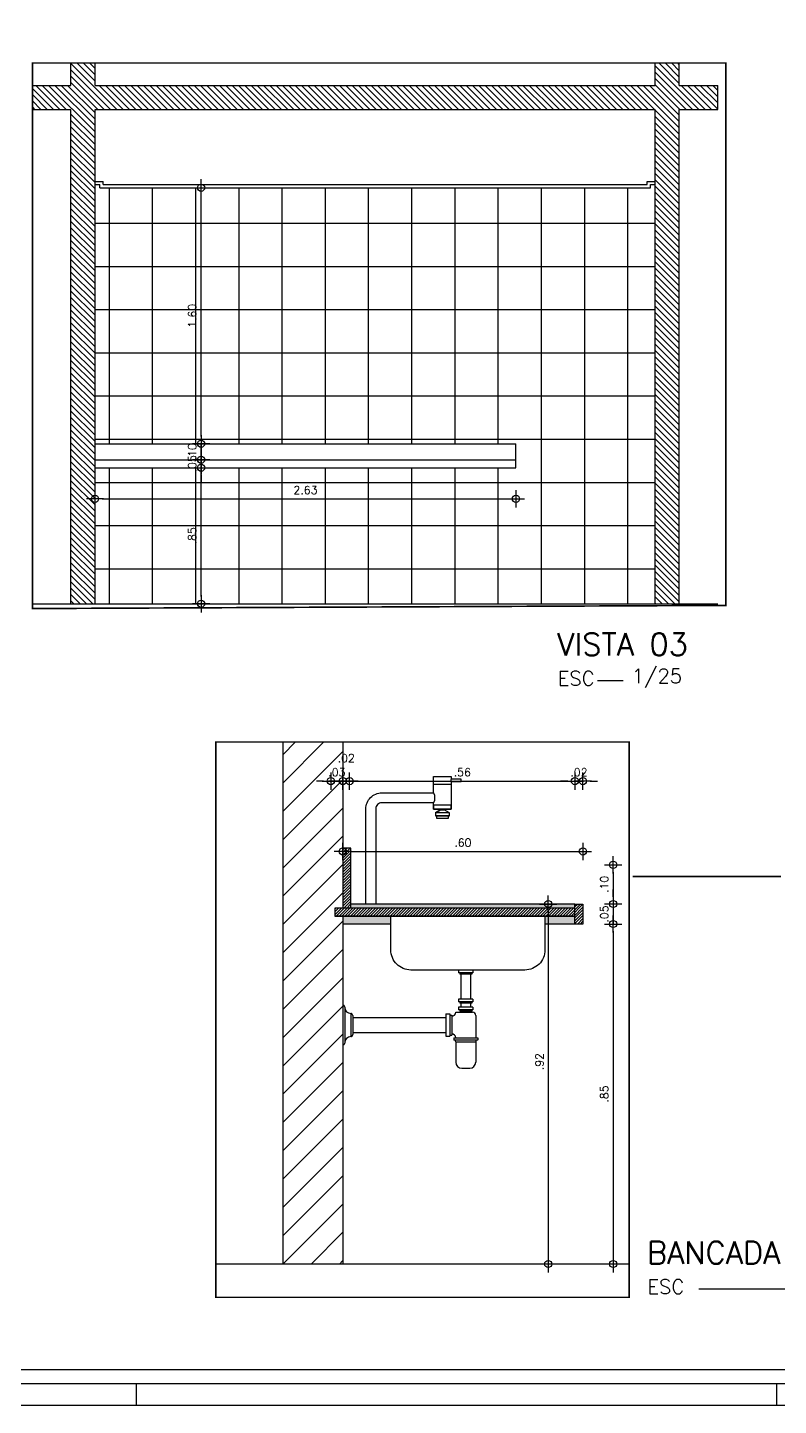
# Model space of a CAD drawing. Header units: millimetres. Extents: x 2182 to 2335, y 1488 to 1614.
# Drawn here: x 2297.81 to 2302.5, y 1488.23 to 1496.84 of the extents above; entities that cross this region are included whole.
import ezdxf

# ---------------------------------------------------------------- set-up
doc = ezdxf.new("R2010")
doc.units = ezdxf.units.MM
doc.linetypes.add('DIVIDE', pattern=[1.25, 0.5, -0.25, 0, -0.25, 0, -0.25])
for name, color, linetype in [('COTA', 250, 'Continuous'), ('Hachura', 8, 'Continuous'), ('LAYOUT', 7, 'Continuous'), ('PAREDE', 7, 'Continuous'), ('Prancha', 6, 'Continuous'), ('TEXTO', 7, 'Continuous')]:
    doc.layers.add(name, color=color, linetype=linetype)
doc.styles.add('NORMAL', font='romans.shx')
doc.styles.add('ROMANS', font='romans')
doc.dimstyles.new('D25', dxfattribs={"dimtxt": 0.05, "dimasz": 0.045, "dimexe": 0.18, "dimexo": 0.0625, "dimgap": 0.03, "dimtad": 1, "dimzin": 4, "dimdsep": 46, "dimtxsty": 'NORMAL', "dimblk1": 'DOT1', "dimblk2": 'DOT1', "dimsah": 1, "dimcen": 0.045, "dimse1": 1, "dimse2": 1, "dimclrd": 256, "dimclre": 256, "dimclrt": 7, "dimaunit": 1, "dimadec": 0, "dimazin": 0, "dimtfac": 1, "dimtix": 1, "dimtmove": 2, "dimatfit": 3, "dimldrblk": 'SMALL', "dimfxl": 1, "dimtvp": 1.75, "dimtolj": 1, "dimtzin": 0, "dimarcsym": 0})

# ---------------------------------------------------------------- blocks, each defined once
blk = doc.blocks.new('DOT1')
for p, q in [((-1.2, 0), (1.2, 0)), ((0, 1.2), (0, -1.2))]:
    blk.add_line(p, q)
blk.add_circle((0, 0), 0.5)
blk = doc.blocks.new('*D765')
at = {"layer": 'COTA', "lineweight": -2, "transparency": 16777216}
blk.add_line((2301.4684, 1491.5629), (2301.4684, 1491.4079), dxfattribs=at)
at = {"layer": 'Defpoints', "color": 0, "transparency": 16777216}
for p in [(2299.8222, 1491.6079), (2299.8222, 1491.3629), (2301.4684, 1491.3629)]:
    blk.add_point(p, dxfattribs=at)
at = {"layer": 'COTA', "lineweight": -2, "transparency": 16777216, "xscale": 0.045, "yscale": 0.045, "zscale": 0.045}
for p, rotation in [((2301.4684, 1491.6079), 90), ((2301.4684, 1491.3629), 270)]:
    blk.add_blockref('DOT1', p, dxfattribs=dict(at, rotation=rotation))
at = {"layer": 'COTA', "color": 7, "transparency": 16777216, "insert": (2301.4134, 1491.4854), "char_height": 0.05, "attachment_point": 5, "rotation": 90, "style": 'NORMAL'}
blk.add_mtext('\\A1;.10', dxfattribs=at)
blk = doc.blocks.new('_Small')
at = {"color": 0, "linetype": 'ByBlock', "lineweight": -2}
blk.add_circle((0, 0), 0.25, dxfattribs=at)
blk = doc.blocks.new('*D766')
at = {"layer": 'COTA', "lineweight": -2, "transparency": 16777216}
for p, q in [((2301.4684, 1491.4079), (2301.4684, 1491.4529)), ((2301.4684, 1491.3629), (2301.4684, 1491.2379)), ((2301.4684, 1491.1929), (2301.4684, 1491.1479))]:
    blk.add_line(p, q, dxfattribs=at)
at = {"layer": 'Defpoints', "color": 0, "transparency": 16777216}
for p in [(2301.2797, 1491.3629), (2301.2797, 1491.2379), (2301.4684, 1491.2379)]:
    blk.add_point(p, dxfattribs=at)
at = {"layer": 'COTA', "lineweight": -2, "transparency": 16777216, "xscale": 0.045, "yscale": 0.045, "zscale": 0.045}
for p, rotation in [((2301.4684, 1491.3629), 270), ((2301.4684, 1491.2379), 90)]:
    blk.add_blockref('DOT1', p, dxfattribs=dict(at, rotation=rotation))
at = {"layer": 'COTA', "color": 7, "transparency": 16777216, "insert": (2301.4134, 1491.3004), "char_height": 0.05, "attachment_point": 5, "rotation": 90, "style": 'NORMAL'}
blk.add_mtext('\\A1;.05', dxfattribs=at)
blk = doc.blocks.new('*D785')
at = {"layer": 'COTA', "lineweight": -2, "transparency": 16777216}
for p, q in [((2299.6597, 1492.1312), (2299.6147, 1492.1312)), ((2299.7047, 1492.1312), (2299.7797, 1492.1312)), ((2299.8247, 1492.1312), (2299.8697, 1492.1312))]:
    blk.add_line(p, q, dxfattribs=at)
at = {"layer": 'Defpoints', "color": 0, "transparency": 16777216}
for p in [(2299.7797, 1492.1312), (2299.7047, 1491.3379), (2299.7797, 1491.3379)]:
    blk.add_point(p, dxfattribs=at)
at = {"layer": 'COTA', "lineweight": -2, "transparency": 16777216, "xscale": 0.045, "yscale": 0.045, "zscale": 0.045}
blk.add_blockref('DOT1', (2299.7047, 1492.1312), dxfattribs=at)
at = {"layer": 'COTA', "lineweight": -2, "transparency": 16777216, "xscale": 0.045, "yscale": 0.045, "zscale": 0.045, "rotation": 180}
blk.add_blockref('DOT1', (2299.7797, 1492.1312), dxfattribs=at)
at = {"layer": 'COTA', "color": 7, "transparency": 16777216, "insert": (2299.7422, 1492.1862), "char_height": 0.05, "attachment_point": 5, "style": 'NORMAL'}
blk.add_mtext('\\A1;.03', dxfattribs=at)
blk = doc.blocks.new('*D786')
at = {"layer": 'COTA', "lineweight": -2, "transparency": 16777216}
for p, q in [((2299.7347, 1492.1312), (2299.6897, 1492.1312)), ((2299.7797, 1492.1312), (2299.8222, 1492.1312)), ((2299.8672, 1492.1312), (2299.9122, 1492.1312))]:
    blk.add_line(p, q, dxfattribs=at)
at = {"layer": 'Defpoints', "color": 0, "transparency": 16777216}
for p in [(2299.8222, 1492.1312), (2299.7797, 1491.6079), (2299.8222, 1491.6079)]:
    blk.add_point(p, dxfattribs=at)
at = {"layer": 'COTA', "lineweight": -2, "transparency": 16777216, "xscale": 0.045, "yscale": 0.045, "zscale": 0.045}
blk.add_blockref('DOT1', (2299.7797, 1492.1312), dxfattribs=at)
at = {"layer": 'COTA', "lineweight": -2, "transparency": 16777216, "xscale": 0.045, "yscale": 0.045, "zscale": 0.045, "rotation": 180}
blk.add_blockref('DOT1', (2299.8222, 1492.1312), dxfattribs=at)
at = {"layer": 'COTA', "color": 7, "transparency": 16777216, "insert": (2299.8009, 1492.2741), "char_height": 0.05, "attachment_point": 5, "style": 'NORMAL'}
blk.add_mtext('\\A1;.02', dxfattribs=at)
blk = doc.blocks.new('*D778')
at = {"layer": 'COTA', "lineweight": -2, "transparency": 16777216}
blk.add_line((2299.8672, 1492.1312), (2301.1847, 1492.1312), dxfattribs=at)
at = {"layer": 'Defpoints', "color": 0, "transparency": 16777216}
for p in [(2301.2297, 1492.1312), (2299.8222, 1491.6079), (2301.2297, 1491.3629)]:
    blk.add_point(p, dxfattribs=at)
at = {"layer": 'COTA', "lineweight": -2, "transparency": 16777216, "xscale": 0.045, "yscale": 0.045, "zscale": 0.045, "rotation": 180}
blk.add_blockref('DOT1', (2299.8222, 1492.1312), dxfattribs=at)
at = {"layer": 'COTA', "lineweight": -2, "transparency": 16777216, "xscale": 0.045, "yscale": 0.045, "zscale": 0.045}
blk.add_blockref('DOT1', (2301.2297, 1492.1312), dxfattribs=at)
at = {"layer": 'COTA', "color": 7, "transparency": 16777216, "insert": (2300.5259, 1492.1862), "char_height": 0.05, "attachment_point": 5, "style": 'NORMAL'}
blk.add_mtext('\\A1;.56', dxfattribs=at)
blk = doc.blocks.new('*D779')
at = {"layer": 'COTA', "lineweight": -2, "transparency": 16777216}
for p, q in [((2301.1847, 1492.1312), (2301.1397, 1492.1312)), ((2301.2297, 1492.1312), (2301.2797, 1492.1312)), ((2301.3247, 1492.1312), (2301.3697, 1492.1312))]:
    blk.add_line(p, q, dxfattribs=at)
at = {"layer": 'Defpoints', "color": 0, "transparency": 16777216}
for p in [(2301.2797, 1492.1312), (2301.2297, 1491.3504), (2301.2797, 1491.3504)]:
    blk.add_point(p, dxfattribs=at)
at = {"layer": 'COTA', "lineweight": -2, "transparency": 16777216, "xscale": 0.045, "yscale": 0.045, "zscale": 0.045}
blk.add_blockref('DOT1', (2301.2297, 1492.1312), dxfattribs=at)
at = {"layer": 'COTA', "lineweight": -2, "transparency": 16777216, "xscale": 0.045, "yscale": 0.045, "zscale": 0.045, "rotation": 180}
blk.add_blockref('DOT1', (2301.2797, 1492.1312), dxfattribs=at)
at = {"layer": 'COTA', "color": 7, "transparency": 16777216, "insert": (2301.2547, 1492.1862), "char_height": 0.05, "attachment_point": 5, "style": 'NORMAL'}
blk.add_mtext('\\A1;.02', dxfattribs=at)
blk = doc.blocks.new('*D780')
at = {"layer": 'COTA', "lineweight": -2, "transparency": 16777216}
blk.add_line((2299.8247, 1491.6915), (2301.2347, 1491.6915), dxfattribs=at)
at = {"layer": 'Defpoints', "color": 0, "transparency": 16777216}
for p in [(2301.2797, 1491.6915), (2299.7797, 1491.6079), (2301.2797, 1491.3504)]:
    blk.add_point(p, dxfattribs=at)
at = {"layer": 'COTA', "lineweight": -2, "transparency": 16777216, "xscale": 0.045, "yscale": 0.045, "zscale": 0.045, "rotation": 180}
blk.add_blockref('DOT1', (2299.7797, 1491.6915), dxfattribs=at)
at = {"layer": 'COTA', "lineweight": -2, "transparency": 16777216, "xscale": 0.045, "yscale": 0.045, "zscale": 0.045}
blk.add_blockref('DOT1', (2301.2797, 1491.6915), dxfattribs=at)
at = {"layer": 'COTA', "color": 7, "transparency": 16777216, "insert": (2300.5297, 1491.7465), "char_height": 0.05, "attachment_point": 5, "style": 'NORMAL'}
blk.add_mtext('\\A1;.60', dxfattribs=at)
blk = doc.blocks.new('*D781')
at = {"layer": 'COTA', "lineweight": -2, "transparency": 16777216}
blk.add_line((2301.0631, 1491.3179), (2301.0631, 1489.1579), dxfattribs=at)
at = {"layer": 'Defpoints', "color": 0, "transparency": 16777216}
for p in [(2301.169, 1491.3629), (2301.0631, 1489.1129), (2301.169, 1489.1129)]:
    blk.add_point(p, dxfattribs=at)
at = {"layer": 'COTA', "lineweight": -2, "transparency": 16777216, "xscale": 0.045, "yscale": 0.045, "zscale": 0.045}
for p, rotation in [((2301.0631, 1491.3629), 90), ((2301.0631, 1489.1129), 270)]:
    blk.add_blockref('DOT1', p, dxfattribs=dict(at, rotation=rotation))
at = {"layer": 'COTA', "color": 7, "transparency": 16777216, "insert": (2301.0081, 1490.3781), "char_height": 0.05, "attachment_point": 5, "rotation": 90, "style": 'NORMAL'}
blk.add_mtext('\\A1;.92', dxfattribs=at)
blk = doc.blocks.new('*D782')
at = {"layer": 'COTA', "lineweight": -2, "transparency": 16777216}
blk.add_line((2301.4684, 1491.1929), (2301.4684, 1489.1579), dxfattribs=at)
at = {"layer": 'Defpoints', "color": 0, "transparency": 16777216}
for p in [(2301.2797, 1491.2379), (2301.2797, 1489.1129), (2301.4684, 1489.1129)]:
    blk.add_point(p, dxfattribs=at)
at = {"layer": 'COTA', "lineweight": -2, "transparency": 16777216, "xscale": 0.045, "yscale": 0.045, "zscale": 0.045}
for p, rotation in [((2301.4684, 1491.2379), 90), ((2301.4684, 1489.1129), 270)]:
    blk.add_blockref('DOT1', p, dxfattribs=dict(at, rotation=rotation))
at = {"layer": 'COTA', "color": 7, "transparency": 16777216, "insert": (2301.4134, 1490.1754), "char_height": 0.05, "attachment_point": 5, "rotation": 90, "style": 'NORMAL'}
blk.add_mtext('\\A1;.85', dxfattribs=at)
blk = doc.blocks.new('*D803')
at = {"layer": 'COTA', "linetype": 'Continuous', "lineweight": -2, "transparency": 16777216}
blk.add_line((2298.8944, 1493.2843), (2298.8944, 1494.0443), dxfattribs=at)
at = {"layer": 'Defpoints', "color": 0, "linetype": 'Continuous', "transparency": 16777216}
for p in [(2298.2318, 1494.0893), (2298.8944, 1494.0893), (2298.2318, 1493.2393)]:
    blk.add_point(p, dxfattribs=at)
at = {"layer": 'COTA', "linetype": 'Continuous', "lineweight": -2, "transparency": 16777216, "xscale": 0.045, "yscale": 0.045, "zscale": 0.045}
for p, rotation in [((2298.8944, 1494.0893), 90), ((2298.8944, 1493.2393), 270)]:
    blk.add_blockref('DOT1', p, dxfattribs=dict(at, rotation=rotation))
at = {"layer": 'COTA', "color": 7, "linetype": 'Continuous', "transparency": 16777216, "insert": (2298.8394, 1493.6643), "char_height": 0.05, "attachment_point": 5, "rotation": 90, "style": 'NORMAL'}
blk.add_mtext('\\A1;.85', dxfattribs=at)
blk = doc.blocks.new('*D804')
at = {"layer": 'COTA', "linetype": 'Continuous', "lineweight": -2, "transparency": 16777216}
for p, q in [((2298.8944, 1494.1843), (2298.8944, 1494.2293)), ((2298.8944, 1494.0893), (2298.8944, 1494.1393)), ((2298.8944, 1494.0443), (2298.8944, 1493.9993))]:
    blk.add_line(p, q, dxfattribs=at)
at = {"layer": 'Defpoints', "color": 0, "linetype": 'Continuous', "transparency": 16777216}
for p in [(2298.2318, 1494.1393), (2298.8944, 1494.1393), (2298.2318, 1494.0893)]:
    blk.add_point(p, dxfattribs=at)
at = {"layer": 'COTA', "linetype": 'Continuous', "lineweight": -2, "transparency": 16777216, "xscale": 0.045, "yscale": 0.045, "zscale": 0.045}
for p, rotation in [((2298.8944, 1494.1393), 270), ((2298.8944, 1494.0893), 90)]:
    blk.add_blockref('DOT1', p, dxfattribs=dict(at, rotation=rotation))
at = {"layer": 'COTA', "color": 7, "linetype": 'Continuous', "transparency": 16777216, "insert": (2298.8394, 1494.1143), "char_height": 0.05, "attachment_point": 5, "rotation": 90, "style": 'NORMAL'}
blk.add_mtext('\\A1;.05', dxfattribs=at)
blk = doc.blocks.new('*D805')
at = {"layer": 'COTA', "linetype": 'Continuous', "lineweight": -2, "transparency": 16777216}
for p, q in [((2298.8944, 1494.2843), (2298.8944, 1494.3293)), ((2298.8944, 1494.1393), (2298.8944, 1494.2393)), ((2298.8944, 1494.0943), (2298.8944, 1494.0493))]:
    blk.add_line(p, q, dxfattribs=at)
at = {"layer": 'Defpoints', "color": 0, "linetype": 'Continuous', "transparency": 16777216}
for p in [(2298.2318, 1494.2393), (2298.8944, 1494.2393), (2298.2318, 1494.1393)]:
    blk.add_point(p, dxfattribs=at)
at = {"layer": 'COTA', "linetype": 'Continuous', "lineweight": -2, "transparency": 16777216, "xscale": 0.045, "yscale": 0.045, "zscale": 0.045}
for p, rotation in [((2298.8944, 1494.2393), 270), ((2298.8944, 1494.1393), 90)]:
    blk.add_blockref('DOT1', p, dxfattribs=dict(at, rotation=rotation))
at = {"layer": 'COTA', "color": 7, "linetype": 'Continuous', "transparency": 16777216, "insert": (2298.8394, 1494.1893), "char_height": 0.05, "attachment_point": 5, "rotation": 90, "style": 'NORMAL'}
blk.add_mtext('\\A1;.10', dxfattribs=at)
blk = doc.blocks.new('*D806')
at = {"layer": 'COTA', "linetype": 'Continuous', "lineweight": -2, "transparency": 16777216}
blk.add_line((2298.8944, 1494.2843), (2298.8944, 1495.7943), dxfattribs=at)
at = {"layer": 'Defpoints', "color": 0, "linetype": 'Continuous', "transparency": 16777216}
for p in [(2298.2618, 1495.8393), (2298.8944, 1495.8393), (2298.2318, 1494.2393)]:
    blk.add_point(p, dxfattribs=at)
at = {"layer": 'COTA', "linetype": 'Continuous', "lineweight": -2, "transparency": 16777216, "xscale": 0.045, "yscale": 0.045, "zscale": 0.045}
for p, rotation in [((2298.8944, 1495.8393), 90), ((2298.8944, 1494.2393), 270)]:
    blk.add_blockref('DOT1', p, dxfattribs=dict(at, rotation=rotation))
at = {"layer": 'COTA', "color": 7, "linetype": 'Continuous', "transparency": 16777216, "insert": (2298.8394, 1495.0393), "char_height": 0.05, "attachment_point": 5, "rotation": 90, "style": 'NORMAL'}
blk.add_mtext('\\A1;1.60', dxfattribs=at)
blk = doc.blocks.new('*D807')
at = {"layer": 'COTA', "linetype": 'Continuous', "lineweight": -2, "transparency": 16777216}
blk.add_line((2298.2768, 1493.8951), (2300.8163, 1493.8951), dxfattribs=at)
at = {"layer": 'Defpoints', "color": 0, "linetype": 'Continuous', "transparency": 16777216}
for p in [(2298.2318, 1494.0893), (2300.8613, 1494.0893), (2300.8613, 1493.8951)]:
    blk.add_point(p, dxfattribs=at)
at = {"layer": 'COTA', "linetype": 'Continuous', "lineweight": -2, "transparency": 16777216, "xscale": 0.045, "yscale": 0.045, "zscale": 0.045, "rotation": 180}
blk.add_blockref('DOT1', (2298.2318, 1493.8951), dxfattribs=at)
at = {"layer": 'COTA', "linetype": 'Continuous', "lineweight": -2, "transparency": 16777216, "xscale": 0.045, "yscale": 0.045, "zscale": 0.045}
blk.add_blockref('DOT1', (2300.8613, 1493.8951), dxfattribs=at)
at = {"layer": 'COTA', "color": 7, "linetype": 'Continuous', "transparency": 16777216, "insert": (2299.5466, 1493.9501), "char_height": 0.05, "attachment_point": 5, "style": 'NORMAL'}
blk.add_mtext('\\A1;2.63', dxfattribs=at)

msp = doc.modelspace()

# ---------------------------------------------------------------- hatches: boundary and pattern name
at = {"layer": 'Hachura'}
h = msp.add_hatch(dxfattribs=at)
h.set_pattern_fill('ANSI31', color=256, scale=0.0088, angle=-90)
h.set_pattern_definition([(315, (-0.743287, 17.511915), (0.01975656347, 0.01975656347), [])])
h.paths.add_polyline_path([(2301.7318, 1493.2393), (2301.8818, 1493.2393), (2301.8818, 1496.3293), (2302.1218, 1496.3293), (2302.1218, 1496.4793), (2301.8818, 1496.4793), (2301.8818, 1496.6193), (2301.7318, 1496.6193), (2301.7318, 1496.4793), (2298.2318, 1496.4793), (2298.2318, 1496.6193), (2298.0818, 1496.6193), (2298.0818, 1496.4793), (2297.8418, 1496.4793), (2297.8418, 1496.3293), (2298.0818, 1496.3293), (2298.0818, 1493.2393), (2298.2318, 1493.2393), (2298.2318, 1496.3293), (2301.7318, 1496.3293)])
h = msp.add_hatch(dxfattribs=at)
h.set_pattern_fill('NET', color=8, scale=0.085)
h.set_pattern_definition([(0, (-0.7433, 17.51192), (0, 0.269875), []), (90, (-0.7433, 17.51192), (-0.269875, 2e-17), [])])
h.paths.add_polyline_path([(2298.2618, 1495.8393), (2298.2618, 1495.8593), (2298.2318, 1495.8593), (2298.2318, 1494.2393), (2300.8613, 1494.2393), (2300.8613, 1494.0893), (2298.2318, 1494.0893), (2298.2318, 1493.2393), (2301.7318, 1493.2393), (2301.7318, 1495.8593), (2301.7018, 1495.8593), (2301.7018, 1495.8393)])
h = msp.add_hatch(dxfattribs=at)
h.set_pattern_fill('ANSI31', color=256)
h.set_pattern_definition([(45, (2299.40469, 1489.11295), (-0.0883883, 0.0883883), [])])
h.paths.add_polyline_path([(2299.7797, 1491.2879), (2299.7297, 1491.2879), (2299.7297, 1491.3379), (2299.7797, 1491.3379), (2299.7797, 1492.3755), (2299.4047, 1492.3755), (2299.4047, 1489.1129), (2299.7797, 1489.1129)])
h = msp.add_hatch(dxfattribs=at)
h.set_pattern_fill('ANSI31', color=256, scale=0.1, style=0)
h.set_pattern_definition([(45, (2763.369791, 1502.00186), (-0.00883883476, 0.00883883476), [])])
h.paths.add_polyline_path([(2299.8297, 1491.7129), (2299.7797, 1491.7129), (2299.7797, 1491.3379), (2299.8297, 1491.3379)])
h = msp.add_hatch(dxfattribs=at)
h.set_pattern_fill('ANSI31', color=256, scale=0.1, style=0)
h.set_pattern_definition([(45, (2868.614345, 1524.352917), (-0.00883883476, 0.00883883476), [])])
h.paths.add_polyline_path([(2299.7297, 1491.2879), (2301.2297, 1491.2879), (2301.2297, 1491.3379), (2299.7297, 1491.3379)])
h.paths.add_polyline_path([(2301.2297, 1491.2379), (2301.2797, 1491.2379), (2301.2797, 1491.3629), (2301.2297, 1491.3629)])
at = {"layer": 'Hachura', "linetype": 'Continuous'}
h = msp.add_hatch(dxfattribs=at)
h.set_pattern_fill('AR-SAND', color=256, scale=0.01, style=0)
h.set_pattern_definition([(37.5, (2299.77969, 1491.237948), (-0.00062993, 0.01926824), [0, -0.0152, 0, -0.017, 0, -0.01625]), (7.5, (2299.77969, 1491.237948), (0.01769777, 0.02822146), [0, -0.0082, 0, -0.0137, 0, -0.00525]), (327.5, (2299.76739, 1491.237948), (0.03114142, 5.66e-05), [0, -0.005, 0, -0.018, 0, -0.0235]), (317.5, (2299.76739, 1491.237948), (0.03006127, 0.00877676), [0, -0.0025, 0, -0.0118, 0, -0.0135])])
h.paths.add_polyline_path([(2301.2297, 1491.2879), (2301.0422, 1491.2879), (2301.0422, 1491.2379), (2301.2297, 1491.2379)])
h.paths.add_polyline_path([(2301.2297, 1491.3629), (2299.9859, 1491.3629), (2299.9234, 1491.3629), (2299.8297, 1491.3629), (2299.8297, 1491.3379), (2301.2297, 1491.3379)])
h.paths.add_polyline_path([(2300.0797, 1491.2879), (2299.7797, 1491.2879), (2299.7797, 1491.2379), (2300.0797, 1491.2379)])

# ---------------------------------------------------------------- linework, layer by layer
at = {"layer": 'LAYOUT', "color": 3}
for p, q in [((2298.2318, 1494.2393), (2300.8613, 1494.2393)), ((2300.8613, 1494.0893), (2300.8613, 1494.2393)), ((2298.2318, 1494.1393), (2300.8613, 1494.1393)), ((2298.2318, 1494.0893), (2300.8613, 1494.0893))]:
    msp.add_line(p, q, dxfattribs=at)
at = {"layer": 'LAYOUT', "color": 7}
for p, q in [((2300.3591, 1491.9328), (2300.3905, 1491.951)), ((2300.4453, 1491.9328), (2300.4138, 1491.951)), ((2301.2297, 1491.3629), (2299.9859, 1491.3629)), ((2300.0797, 1491.2379), (2299.7797, 1491.2379)), ((2301.2297, 1491.2379), (2301.0422, 1491.2379))]:
    msp.add_line(p, q, dxfattribs=at)
at = {"layer": 'LAYOUT', "color": 8}
for p, q in [((2300.3905, 1491.951), (2300.4138, 1491.951)), ((2301.2297, 1491.3379), (2299.7297, 1491.3379)), ((2301.2297, 1491.2879), (2299.7297, 1491.2879))]:
    msp.add_line(p, q, dxfattribs=at)
at = {"layer": 'LAYOUT', "color": 1}
for p, q in [((2299.9234, 1491.3629), (2299.8297, 1491.3629)), ((2300.5026, 1490.9504), (2300.5026, 1490.9329)), ((2300.5926, 1490.9504), (2300.5926, 1490.9329)), ((2300.5926, 1490.9329), (2300.5026, 1490.9329)), ((2300.5101, 1490.9329), (2300.5101, 1490.9254)), ((2300.5851, 1490.9254), (2300.5101, 1490.9254)), ((2300.5176, 1490.9254), (2300.5176, 1490.7689)), ((2300.5776, 1490.9254), (2300.5776, 1490.7689)), ((2300.5851, 1490.9329), (2300.5851, 1490.9254)), ((2299.7797, 1490.7314), (2299.7797, 1490.4814)), ((2299.7922, 1490.7189), (2299.7922, 1490.4939)), ((2300.5926, 1490.7689), (2300.5026, 1490.7689)), ((2300.5026, 1490.7689), (2300.5026, 1490.7514)), ((2300.5926, 1490.7514), (2300.5026, 1490.7514)), ((2300.5926, 1490.7189), (2300.5026, 1490.7189)), ((2300.5026, 1490.7189), (2300.5026, 1490.7014)), ((2300.5926, 1490.7014), (2300.5026, 1490.7014)), ((2300.5101, 1490.7514), (2300.5101, 1490.7439)), ((2300.5851, 1490.7439), (2300.5101, 1490.7439)), ((2300.5101, 1490.7014), (2300.5101, 1490.6939)), ((2300.5851, 1490.6939), (2300.5101, 1490.6939)), ((2300.5176, 1490.7439), (2300.5176, 1490.7189)), ((2300.5176, 1490.6939), (2300.5176, 1490.6864)), ((2300.5776, 1490.7439), (2300.5776, 1490.7189)), ((2300.5776, 1490.6939), (2300.5776, 1490.6864)), ((2300.5851, 1490.7514), (2300.5851, 1490.7439)), ((2300.5851, 1490.7014), (2300.5851, 1490.6939)), ((2300.5926, 1490.7689), (2300.5926, 1490.7514)), ((2300.5926, 1490.7189), (2300.5926, 1490.7014)), ((2299.8297, 1490.6789), (2299.8297, 1490.5339)), ((2299.8422, 1490.6664), (2299.8422, 1490.5464)), ((2299.8422, 1490.6539), (2300.4226, 1490.6539)), ((2300.4226, 1490.6764), (2300.4476, 1490.6764)), ((2300.4226, 1490.6764), (2300.4226, 1490.5364)), ((2300.4476, 1490.6764), (2300.4476, 1490.5364)), ((2300.4476, 1490.6689), (2300.4601, 1490.6689)), ((2300.4601, 1490.6689), (2300.4601, 1490.5439)), ((2300.4851, 1490.6864), (2300.5901, 1490.6864)), ((2300.5776, 1490.6864), (2300.5176, 1490.6864)), ((2300.6101, 1490.6664), (2300.6101, 1490.5264)), ((2299.8422, 1490.5589), (2300.4226, 1490.5589)), ((2300.4226, 1490.5364), (2300.4476, 1490.5364)), ((2300.4476, 1490.5439), (2300.4601, 1490.5439)), ((2300.4726, 1490.5264), (2300.6226, 1490.5264)), ((2300.4726, 1490.5264), (2300.4726, 1490.5139)), ((2300.6226, 1490.5264), (2300.6226, 1490.5139)), ((2300.4726, 1490.5139), (2300.6226, 1490.5139)), ((2300.4851, 1490.5014), (2300.4851, 1490.3739)), ((2300.4851, 1490.5014), (2300.6101, 1490.5014)), ((2300.6101, 1490.5014), (2300.6101, 1490.3739)), ((2300.5226, 1490.3364), (2300.5726, 1490.3364))]:
    msp.add_line(p, q, dxfattribs=at)
at = {"layer": 'LAYOUT', "color": 8}
for points in [[(2300.4572, 1492.1279), (2300.4572, 1492.1104), (2300.3472, 1492.1104), (2300.3472, 1492.1604), (2300.4572, 1492.1604), (2300.4572, 1492.1429)], [(2300.3472, 1491.9804), (2300.3472, 1491.9554), (2300.4572, 1491.9554), (2300.4572, 1491.9804), (2300.3472, 1491.9804)]]:
    msp.add_lwpolyline(points, dxfattribs=at)
at = {"layer": 'LAYOUT'}
for points in [[(2300.3472, 1492.0579), (2300.3472, 1492.1604), (2300.4572, 1492.1604), (2300.4572, 1492.1429)], [(2300.4572, 1492.1279), (2300.4572, 1491.9554), (2300.3472, 1491.9554), (2300.3472, 1491.9955)]]:
    msp.add_lwpolyline(points, dxfattribs=at)
msp.add_lwpolyline([(2300.5197, 1492.1429), (2300.4572, 1492.1429, 0.210731), (2300.4538, 1492.1354, 0.223524), (2300.4572, 1492.1279), (2300.5197, 1492.1279)], format="xyb", close=True, dxfattribs=at)
msp.add_lwpolyline([(2300.3472, 1491.9955), (2300.0234, 1491.9955, 0.414214), (2299.9859, 1491.958), (2299.9859, 1491.3629), (2299.9234, 1491.3629), (2299.9234, 1491.9579, -0.414214), (2300.0234, 1492.0579), (2300.3472, 1492.0579)], format="xyb", dxfattribs=at)
at = {"layer": 'LAYOUT', "color": 7}
msp.add_lwpolyline([(2300.3472, 1492.0579, -0.202853), (2300.3472, 1491.9955)], format="xyb", dxfattribs=at)
msp.add_lwpolyline([(2300.4138, 1491.951), (2300.4138, 1491.9554), (2300.3906, 1491.9554), (2300.3905, 1491.951), (2300.3591, 1491.9328), (2300.3591, 1491.9138), (2300.3647, 1491.9138), (2300.3647, 1491.8988), (2300.4397, 1491.8988), (2300.4397, 1491.9138), (2300.4453, 1491.9138), (2300.4453, 1491.9328), (2300.4138, 1491.951)], close=True, dxfattribs=at)
for points in [[(2300.3591, 1491.9328), (2300.3591, 1491.9138), (2300.4453, 1491.9138), (2300.4453, 1491.9328), (2300.3591, 1491.9328)], [(2300.3647, 1491.9138), (2300.3647, 1491.8988), (2300.4397, 1491.8988), (2300.4397, 1491.9138), (2300.3647, 1491.9138)]]:
    msp.add_lwpolyline(points, dxfattribs=at)
at = {"layer": 'LAYOUT', "color": 3}
msp.add_lwpolyline([(2299.8297, 1491.3379), (2299.8297, 1491.7129), (2299.7797, 1491.7129), (2299.7797, 1491.3379)], dxfattribs=at)
for points in [[(2301.2297, 1491.3379), (2299.7297, 1491.3379), (2299.7297, 1491.2879), (2301.2297, 1491.2879)], [(2301.2297, 1491.3629), (2301.2797, 1491.3629), (2301.2797, 1491.2379), (2301.2297, 1491.2379)]]:
    msp.add_lwpolyline(points, close=True, dxfattribs=at)
at = {"layer": 'LAYOUT', "color": 2}
msp.add_lwpolyline([(2301.0422, 1491.2879), (2301.0422, 1491.0754, -0.414214), (2300.9172, 1490.9504), (2300.2047, 1490.9504, -0.414214), (2300.0797, 1491.0754), (2300.0797, 1491.2879)], format="xyb", dxfattribs=at)
at = {"layer": 'LAYOUT', "color": 1}
for centre, radius, start, end in [((2299.7797, 1490.7189), 0.0125, 0, 90), ((2299.8297, 1490.7164), 0.0375, 180, 270), ((2299.8297, 1490.6664), 0.0125, 0, 90), ((2300.4601, 1490.6864), 0.025, 270, 0), ((2300.5901, 1490.6664), 0.02, 0, 90), ((2299.8297, 1490.4964), 0.0375, 90, 180), ((2299.8297, 1490.5464), 0.0125, 270, 0), ((2300.4601, 1490.5264), 0.025, 0, 90), ((2299.7797, 1490.4939), 0.0125, 270, 0), ((2300.4726, 1490.5014), 0.0125, 0, 90), ((2300.6226, 1490.5014), 0.0125, 90, 180), ((2300.5226, 1490.3739), 0.0375, 180, 270), ((2300.5726, 1490.3739), 0.0375, 270, 0)]:
    msp.add_arc(centre, radius, start, end, dxfattribs=at)
at = {"layer": 'PAREDE'}
for p, q in [((2297.8418, 1496.6193), (2298.2318, 1496.6193)), ((2297.8418, 1496.3293), (2297.8418, 1496.6193)), ((2298.0818, 1496.4793), (2298.0818, 1496.6193)), ((2298.2318, 1496.4793), (2298.2318, 1496.6193)), ((2301.7318, 1496.6193), (2301.8818, 1496.6193)), ((2301.7318, 1496.4793), (2301.7318, 1496.6193)), ((2301.8818, 1496.4793), (2301.8818, 1496.6193)), ((2297.8418, 1496.4793), (2298.0818, 1496.4793)), ((2298.2318, 1496.4793), (2301.7318, 1496.4793)), ((2301.8818, 1496.4793), (2302.1218, 1496.4793)), ((2302.1218, 1496.3293), (2302.1218, 1496.4793)), ((2297.8418, 1496.3293), (2298.0818, 1496.3293)), ((2298.0818, 1493.2393), (2298.0818, 1496.3293)), ((2298.2318, 1493.2393), (2298.2318, 1496.3293)), ((2298.2318, 1496.3293), (2301.7318, 1496.3293)), ((2301.7318, 1493.2393), (2301.7318, 1496.3293)), ((2301.8818, 1493.2393), (2301.8818, 1496.3293)), ((2301.8818, 1496.3293), (2302.1218, 1496.3293)), ((2298.2318, 1495.8793), (2298.2818, 1495.8793)), ((2298.2318, 1495.8593), (2298.2618, 1495.8593)), ((2298.2618, 1495.8393), (2298.2618, 1495.8593)), ((2298.2818, 1495.8593), (2298.2818, 1495.8793)), ((2298.2818, 1495.8593), (2301.6818, 1495.8593)), ((2301.6818, 1495.8593), (2301.6818, 1495.8793)), ((2301.6818, 1495.8793), (2301.7318, 1495.8793)), ((2301.7018, 1495.8393), (2301.7018, 1495.8593)), ((2301.7018, 1495.8593), (2301.7318, 1495.8593)), ((2298.2618, 1495.8393), (2301.7018, 1495.8393)), ((2297.8418, 1493.2393), (2302.1218, 1493.2393)), ((2299.4047, 1492.3755), (2299.4047, 1489.1129)), ((2299.7797, 1492.3755), (2299.7797, 1491.3379)), ((2299.7797, 1491.2879), (2299.7797, 1489.1129)), ((2301.5693, 1489.1129), (2298.9862, 1489.1129))]:
    msp.add_line(p, q, dxfattribs=at)
at = {"layer": 'Prancha', "color": 7}
for p, q in [((2301.3713, 1492.7588), (2301.5312, 1492.7588)), ((2302.0037, 1488.9568), (2302.7293, 1488.9568)), ((2298.4906, 1488.229), (2298.4906, 1488.3665)), ((2302.4906, 1488.229), (2302.4906, 1488.3665)), ((2310.4906, 1488.229), (2290.9781, 1488.229))]:
    msp.add_line(p, q, dxfattribs=at)
at = {"layer": 'Prancha'}
msp.add_lwpolyline([(2310.3531, 1502.1915), (2291.1156, 1502.1915), (2291.1156, 1488.3665), (2310.3531, 1488.3665)], close=True, dxfattribs=at)
at = {"layer": 'Prancha', "color": 2}
msp.add_lwpolyline([(2307.6789, 1502.104), (2291.2031, 1502.104), (2291.2031, 1488.454), (2307.6789, 1488.454)], close=True, dxfattribs=at)
at = {"layer": 'TEXTO', "color": 47, "linetype": 'DIVIDE', "const_width": 0.01}
msp.add_lwpolyline([(2297.8418, 1493.2094), (2302.1718, 1493.2293), (2302.1718, 1496.6193), (2297.8418, 1496.6193)], close=True, dxfattribs=at)
at = {"layer": 'TEXTO', "color": 7, "linetype": 'DIVIDE', "const_width": 0.01}
msp.add_lwpolyline([(2301.5693, 1488.9048), (2298.9862, 1488.9048), (2298.9862, 1492.3755), (2301.5693, 1492.3755)], close=True, dxfattribs=at)
msp.add_lwpolyline([(2302.5178, 1491.5345), (2301.5911, 1491.5345)], dxfattribs=at)

# ---------------------------------------------------------------- texts
at = {"layer": 'Prancha', "color": 2, "char_height": 0.14, "attachment_point": 4, "style": 'ROMANS'}
for s, insert in [('VISTA 03', (2301.1195, 1492.9862)), ('BANCADA CORTE', (2301.6799, 1489.1842))]:
    msp.add_mtext(s, dxfattribs=dict(at, insert=insert))
at = {"layer": 'Prancha', "color": 7, "char_height": 0.0896, "attachment_point": 4, "style": 'ROMANS'}
for s, insert in [('1/25', (2301.5843, 1492.7727)), ('ESC', (2301.122, 1492.7727)), ('ESC', (2301.6824, 1488.9707))]:
    msp.add_mtext(s, dxfattribs=dict(at, insert=insert))

# ---------------------------------------------------------------- dimensions: what is measured, and where the dimension line sits
at = {"layer": 'COTA', "color": 2, "linetype": 'Continuous'}
for base, p1, p2, picture, middle in [((2298.8944, 1495.8393), (2298.2318, 1494.2393), (2298.2618, 1495.8393), '*D806', (2298.8394, 1495.0393)), ((2298.8944, 1494.2393), (2298.2318, 1494.1393), (2298.2318, 1494.2393), '*D805', (2298.8394, 1494.1893)), ((2298.8944, 1494.1393), (2298.2318, 1494.0893), (2298.2318, 1494.1393), '*D804', (2298.8394, 1494.1143)), ((2298.8944, 1494.0893), (2298.2318, 1493.2393), (2298.2318, 1494.0893), '*D803', (2298.8394, 1493.6643))]:
    dim = msp.add_linear_dim(base=base, p1=p1, p2=p2, angle=90, dimstyle='D25', dxfattribs=at)
    dim.commit()
    dim.dimension.update_dxf_attribs({"geometry": picture, "text_midpoint": middle})
dim = msp.add_linear_dim(base=(2300.8613, 1493.8951), p1=(2298.2318, 1494.0893), p2=(2300.8613, 1494.0893), dimstyle='D25', dxfattribs=at)
dim.commit()
dim.dimension.update_dxf_attribs({"geometry": '*D807', "text_midpoint": (2299.5466, 1493.9501)})
at = {"layer": 'COTA'}
dim = msp.add_linear_dim(base=(2299.8222, 1492.1312), p1=(2299.7797, 1491.6079), p2=(2299.8222, 1491.6079), text='.02', dimstyle='D25', dxfattribs=at)
dim.commit()
dim.dimension.update_dxf_attribs({"geometry": '*D786', "text_midpoint": (2299.8009, 1492.2741), "dimtype": 160})
for base, p1, p2, text, picture, middle in [((2299.7797, 1492.1312), (2299.7047, 1491.3379), (2299.7797, 1491.3379), '.03', '*D785', (2299.7422, 1492.1862)), ((2301.2297, 1492.1312), (2299.8222, 1491.6079), (2301.2297, 1491.3629), '.56', '*D778', (2300.5259, 1492.1862)), ((2301.2797, 1492.1312), (2301.2297, 1491.3504), (2301.2797, 1491.3504), '.02', '*D779', (2301.2547, 1492.1862)), ((2301.2797, 1491.6915), (2299.7797, 1491.6079), (2301.2797, 1491.3504), '.60', '*D780', (2300.5297, 1491.7465))]:
    dim = msp.add_linear_dim(base=base, p1=p1, p2=p2, text=text, dimstyle='D25', dxfattribs=at)
    dim.commit()
    dim.dimension.update_dxf_attribs({"geometry": picture, "text_midpoint": middle})
for base, p1, p2, text, picture, middle in [((2301.4684, 1491.3629), (2299.8222, 1491.6079), (2299.8222, 1491.3629), '.10', '*D765', (2301.4134, 1491.4854)), ((2301.4684, 1491.2379), (2301.2797, 1491.3629), (2301.2797, 1491.2379), '.05', '*D766', (2301.4134, 1491.3004)), ((2301.4684, 1489.1129), (2301.2797, 1491.2379), (2301.2797, 1489.1129), '.85', '*D782', (2301.4134, 1490.1754))]:
    dim = msp.add_linear_dim(base=base, p1=p1, p2=p2, angle=90, text=text, dimstyle='D25', dxfattribs=at)
    dim.commit()
    dim.dimension.update_dxf_attribs({"geometry": picture, "text_midpoint": middle})
dim = msp.add_linear_dim(base=(2301.0631, 1489.1129), p1=(2301.169, 1491.3629), p2=(2301.169, 1489.1129), angle=90, text='.92', dimstyle='D25', dxfattribs=at)
dim.commit()
dim.dimension.update_dxf_attribs({"geometry": '*D781', "text_midpoint": (2301.0081, 1490.3781), "dimtype": 160})

doc.saveas('drawing.dxf')
